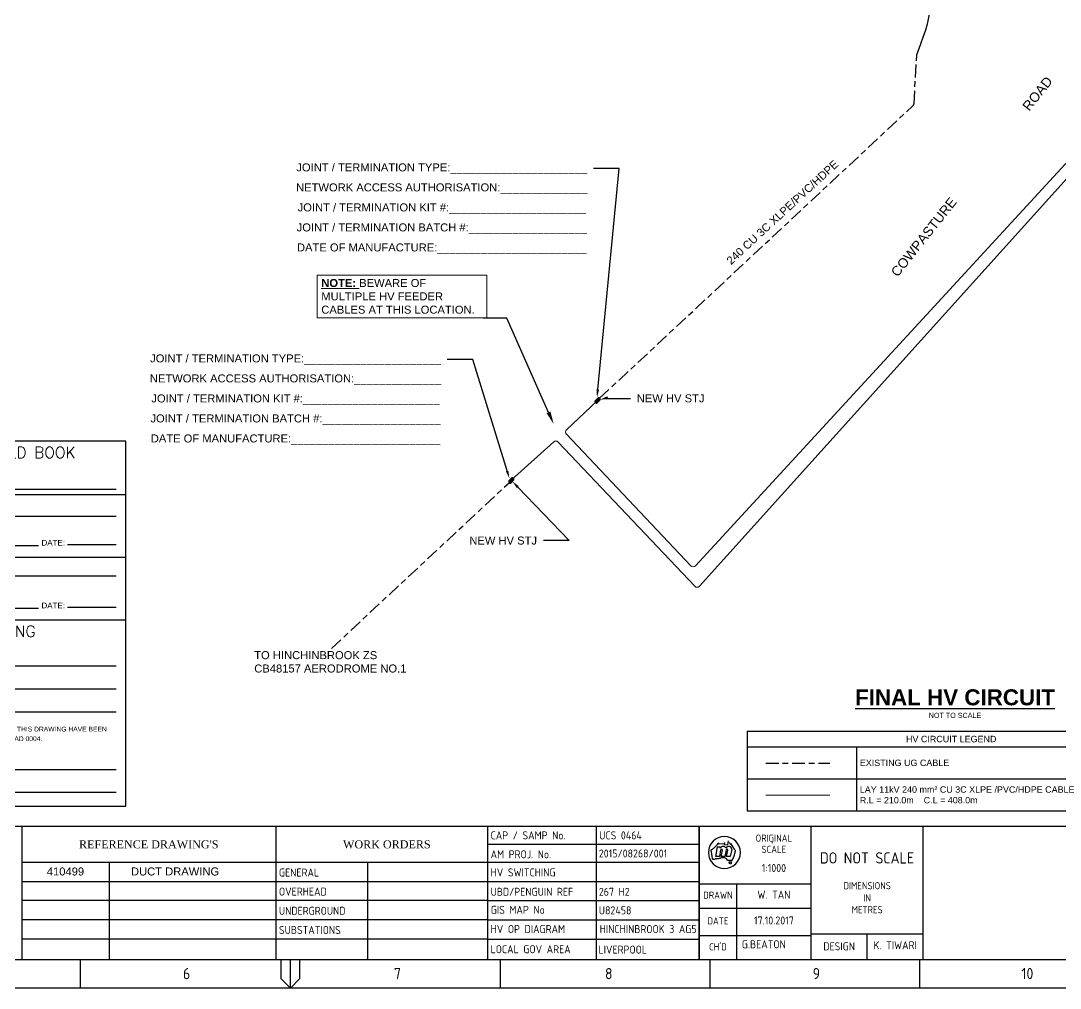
# Paper-space layout 'SHEET (2)' of a CAD drawing. Header units: metres, sheet in millimetres. Extents: x -9 to 824, y -5 to 581.
# Drawn here: x 323.4 to 648.1, y -5.4 to 296.8 of the extents above; entities that cross this region are included whole.
import ezdxf
from ezdxf import colors
from ezdxf.entities.mleader import LeaderData, LeaderLine
from ezdxf.enums import TextEntityAlignment as Align
from ezdxf.math import Vec2, Vec3

# ---------------------------------------------------------------- set-up
doc = ezdxf.new("R2010")
doc.units = ezdxf.units.M
doc.linetypes.add('Cable Exist UG', pattern=[8.2, 4, -1.2, 1.8, -1.2])
doc.layers.get('0').update_dxf_attribs({"color": 6})
for name, color, linetype in [('_User Miscellaneous1', 7, 'Continuous'), ('Equip_SP_HV_NEW', 7, 'Continuous'), ('Mains_HV_MOD', 3, 'Continuous'), ('Mains_HV_NEW_U72', 7, 'Continuous'), ('Notes', 7, 'Continuous')]:
    doc.layers.add(name, color=color, linetype=linetype)
doc.layers.add('Cadastre Roads_SP_EXT', color=7, linetype='Continuous', lineweight=5)
doc.styles.add('Elec', font='romand__.ttf')
doc.styles.add('iecISOCP', font='isocp.shx')
doc.styles.add('iecTimesNewRoman', font='times.ttf')
doc.styles.get("Standard").update_dxf_attribs({"font": 'arial.ttf'})
doc.linetypes.add('Cable 1', pattern='A,7,-3,["//",Standard,S=1.5,R=0,X=-2.1,Y=-0.7],-0.001', length=10.001)
doc.linetypes.add('Cable G', pattern='A,6,-0.5,["G",Standard,S=1.7,R=0,X=0.3,Y=-0.8],-2.8', length=9.3)
doc.linetypes.add('Cable New UG', pattern='A,7,-0.25,["x",Standard,S=2,R=0,X=0.2,Y=-0.8],-2.1', length=9.35)

# ---------------------------------------------------------------- blocks, each defined once
blk = doc.blocks.new('A1_FRAME_TITLE')
at = {"layer": 'Notes', "color": 3, "linetype": 'Continuous'}
for p, q in [((332.78, 47.62), (332.78, 5.97)), ((412.12, 47.62), (412.12, 5.97)), ((478.24, 47.62), (478.24, 5.97)), ((544.37, 47.62), (544.37, 5.97)), ((544.37, 41.97), (544.37, 5.97))]:
    blk.add_line(p, q, dxfattribs=at)
at = {"layer": 'Notes', "color": 7}
for p, q in [((512.26, 47.62), (512.26, 5.97)), ((552.33, 42.52), (552.22, 41.82)), ((553.35, 41.71), (553.55, 42.96)), ((567.1, 42.48), (567.3, 42.44)), ((478.24, 41.97), (544.37, 41.97)), ((549.56, 38.09), (550.17, 41.17)), ((550.17, 41.17), (550.92, 41.17)), ((550.56, 42.05), (552.33, 42.16)), ((551.11, 40.17), (550.7, 38.09)), ((550.92, 41.17), (550.97, 40.77)), ((551.27, 38.09), (551.66, 40.06)), ((552.22, 41.82), (553.35, 41.71)), ((552.83, 40.17), (552.41, 38.09)), ((552.98, 38.09), (553.37, 40.06)), ((554.57, 40.35), (554.12, 38.09)), ((554.18, 42.18), (555.01, 40.9)), ((332.81, 36.33), (478.24, 36.33)), ((360.07, 36.33), (360.07, 5.97)), ((440.78, 36.33), (440.78, 5.97)), ((478.24, 36.33), (544.37, 36.33)), ((550.7, 38.09), (549.56, 38.09)), ((552.41, 38.09), (551.27, 38.09)), ((554.12, 38.09), (552.98, 38.09)), ((554.62, 36.89), (553.22, 36.97)), ((553.22, 36.97), (554.62, 36.89)), ((554.62, 36.89), (553.22, 36.97)), ((553.85, 35.89), (553.78, 36.47)), ((553.78, 36.47), (554.51, 36.47)), ((554.3, 35.74), (553.85, 35.89)), ((554.51, 36.47), (554.3, 35.74)), ((332.78, 30.28), (478.24, 30.28)), ((478.24, 30.33), (544.37, 30.33)), ((556.15, 5.97), (556.15, 29.54)), ((478.24, 24.33), (332.78, 24.33)), ((478.24, 24.33), (544.37, 24.33)), ((544.37, 21.97), (579.37, 21.97)), ((478.24, 18.33), (332.78, 18.33)), ((478.24, 18.33), (544.37, 18.33)), ((544.37, 13.47), (579.37, 13.47)), ((596.87, 5.97), (596.87, 13.97)), ((478.24, 12.33), (332.78, 12.33)), ((478.24, 12.33), (544.37, 12.33))]:
    blk.add_line(p, q, dxfattribs=at)
at = {"layer": 'Notes', "color": 3}
for p, q in [((544.37, 5.97), (544.37, 47.62)), ((579.37, 5.97), (579.37, 47.62)), ((614.37, 5.97), (614.37, 47.62)), ((579.37, 13.97), (614.37, 13.97))]:
    blk.add_line(p, q, dxfattribs=at)
at = {"layer": 'Notes', "color": 7, "linetype": 'Continuous'}
blk.add_line((544.37, 29.54), (579.37, 29.54), dxfattribs=at)
at = {"layer": 'Notes', "linetype": 'Continuous'}
for p, q in [((351.17, -3.03), (351.17, 5.97)), ((413.68, 5.97), (413.68, -0.03)), ((416.68, -3.03), (416.68, 5.97)), ((419.68, -0.03), (419.68, 5.97)), ((482.19, 5.97), (482.19, -3.03)), ((547.7, 5.97), (547.7, -3.03)), ((613.21, 5.97), (613.21, -3.03)), ((413.68, -0.03), (416.68, -3.03)), ((416.68, -3.03), (419.68, -0.03))]:
    blk.add_line(p, q, dxfattribs=at)
at = {"layer": 'Notes', "color": 3, "linetype": 'Continuous', "flags": 128}
for points in [[(123.8, 47.62), (824.37, 47.62)], [(123.8, 5.97), (824.37, 5.97)]]:
    blk.add_lwpolyline(points, dxfattribs=at)
at = {"layer": 'Notes', "color": 7}
for centre, radius, start, end in [((552.27, 39.37), 5, 0, 180), ((545.21, 46.16), 6.54, 319.3047, 324.8782), ((578.7, 57.06), 28.87, 210.1483, 211.8601), ((552.27, 39.37), 5, 180, 0), ((542.41, 49.09), 10.59, 302.5841, 308.1576), ((527.29, 35.61), 21.32, 10.3053, 12.3306), ((527.29, 35.61), 21.32, 8.2795, 10.3048), ((542.41, 49.09), 10.59, 308.157, 313.7305), ((545.21, 46.16), 6.54, 313.7309, 319.3045), ((551.87, 40.21), 1.06, 31.7884, 148.2116), ((551.39, 40.11), 0.28, 348.6911, 168.6911), ((553.61, 40.3), 0.961, 2.5982, 150.8098), ((553.1, 40.11), 0.28, 348.6911, 168.6911), ((477.01, -10.21), 93.25, 33.1096, 33.2341), ((558.55, 42.96), 4.09, 213.1151, 222.4146), ((542.7, 42.48), 13.29, 341.8901, 347.8434), ((555.89, 40.53), 0.484, 222.42, 236.4422), ((556.07, 40.81), 0.815, 236.4359, 244.7422), ((553.96, 40.06), 1.76, 347.8434, 354.1409), ((554.11, 40.04), 1.61, 354.1436, 1.0342), ((528.59, 35.8), 20.01, 6.2539, 8.2792), ((528.59, 35.8), 20.01, 4.2291, 6.2543), ((548.72, 39.42), 2.15, 265.1734, 270.0504), ((548.72, 39.51), 2.24, 270.0438, 274.7322), ((548.65, 40.42), 3.15, 274.7358, 283.0812), ((550.47, 32.55), 4.93, 97.7419, 103.0814), ((546.76, 59.88), 22.65, 277.7418, 280.8825), ((551.91, 33.09), 4.63, 85.4613, 100.8824), ((552.2, 36.78), 0.924, 46.5875, 85.4612), ((551.36, 35.89), 2.16, 30.1885, 46.5879), ((554.13, 37.45), 0.75, 311.6083, 321.0792), ((554.18, 37.41), 0.675, 321.0838, 331.5982), ((548.02, 40.74), 7.69, 331.5942, 341.8897)]:
    blk.add_arc(centre, radius, start, end, dxfattribs=at)
at = {"layer": 'Notes', "color": 7, "style": 'iecISOCP'}
for s, height, p in [('CAP / SAMP No.', 2.5, (479.24, 43.47)), ('AM PROJ. No.', 2.5, (479.24, 37.55)), ('GENERAL', 2.5, (413.12, 31.86)), ('HV SWITCHING', 2.5, (479.24, 31.9)), ('OVERHEAD', 2.5, (413.12, 25.9)), ('UBD/PENGUIN REF', 2.5, (479.24, 25.84)), ('UNDERGROUND', 2.5, (413.12, 19.9)), ('GIS MAP No', 2.5, (479.29, 20.2)), ('SUBSTATIONS', 2.5, (413.12, 13.9)), ('HV OP DIAGRAM', 2.5, (479.24, 14.2)), ('LOCAL GOV AREA', 2.5, (479.24, 7.9)), ('6', 3.5, (383.12, -0.22)), ('7', 3.5, (449.03, -0.22)), ('8', 3.5, (514.97, -0.22)), ('9', 3.5, (579.84, -0.22)), ('10', 3.5, (645.06, -0.2))]:
    blk.add_text(s, height=height, dxfattribs=at).set_placement(p)
at = {"layer": 'Notes', "style": 'iecTimesNewRoman'}
blk.add_text("REFERENCE DRAWING'S", height=2.5, dxfattribs=at).set_placement((372.45, 40.66), align=Align.CENTER)
blk.add_text('WORK ORDERS', height=2.5, dxfattribs=at).set_placement((433.13, 40.66))
at = {"layer": 'Notes', "color": 7, "style": 'iecISOCP'}
for s, height, p in [('ORIGINAL', 2.24, (567.74, 42.73)), ('SCALE', 2.24, (567.74, 39.23)), ('DIMENSIONS', 2.24, (596.87, 27.88)), ('DRAWN', 2.24, (550.26, 24.93)), ('IN', 2.24, (596.87, 24.04)), ('METRES', 2.24, (596.87, 20.38)), ('DATE', 2.24, (550.26, 16.88)), ("CH'D", 2.24, (550.26, 8.77)), ('DESIGN', 2.5, (588.12, 8.81))]:
    blk.add_text(s, height=height, dxfattribs=at).set_placement(p, align=Align.CENTER)
at = {"layer": 'Notes', "insert": (596.84, 37.67), "char_height": 3.5, "width": 29.1, "attachment_point": 5, "style": 'iecISOCP'}
blk.add_mtext('DO NOT SCALE', dxfattribs=at)
at = {"layer": 'Notes', "color": 7, "style": 'iecISOCP', "flags": 8}
blk.add_attdef('VERSION_NO', text='', height=2.5, rotation=90, dxfattribs=at).set_placement((302.04, 43.81), align=Align.MIDDLE_CENTER)
at = {"layer": 'Notes', "color": 7, "style": 'iecISOCP'}
for tag, p in [('CAP_NO', (513.19, 43.46)), ('IE_NUM', (513.05, 37.81)), ('REF_No_1', (335.24, 32.31)), ('REF_1', (362.52, 32.31)), ('GEN_WO', (441.71, 31.76)), ('HV_SWITCH', (513.46, 32.16)), ('REF_No_2', (335.24, 26.31)), ('REF_2', (362.52, 26.31)), ('OH_WO', (441.71, 25.81)), ('UBD_REF', (513.05, 25.83)), ('REF_No_3', (335.24, 20.31)), ('REF_3', (362.52, 20.31)), ('UG_WO', (441.71, 20.05)), ('GIS_MAP_No', (513.05, 20.04)), ('REF_No_4', (335.24, 14.31)), ('REF_4', (362.52, 14.31)), ('SUB_WO', (441.71, 13.81)), ('HV_OP_DIAG', (513.33, 14.2)), ('LGA', (512.95, 7.78))]:
    blk.add_attdef(tag, p, '', height=2.5, dxfattribs=at)
at = {"layer": 'Notes', "style": 'iecISOCP'}
for tag, p in [('T1', (684.37, 39.47)), ('T2', (684.37, 34.35)), ('T3', (684.37, 28.92)), ('T4', (684.37, 23.66)), ('T5', (684.37, 18.23)), ('T6', (684.37, 12.97))]:
    blk.add_attdef(tag, text='', height=3.5, dxfattribs=at).set_placement(p, align=Align.CENTER)
at = {"layer": 'Notes', "color": 7, "style": 'iecISOCP'}
for tag, p in [('scale', (567.76, 33.27)), ('DRAWN', (567.76, 24.93)), ('DATE', (567.76, 16.88)), ('DESIGN', (605.62, 9.15))]:
    blk.add_attdef(tag, text='', height=2.5, dxfattribs=at).set_placement(p, align=Align.CENTER)
at = {"layer": 'Notes', "color": 4, "style": 'iecISOCP'}
blk.add_attdef('NUM', text='', height=7, dxfattribs=at).set_placement((792.37, 20.12), align=Align.MIDDLE_CENTER)
at = {"layer": 'Notes', "color": 1, "style": 'iecISOCP'}
blk.add_attdef('REV', text='', height=5, dxfattribs=at).set_placement((820.05, 17.1), align=Align.CENTER)
at = {"layer": 'Notes', "color": 7, "style": 'iecISOCP'}
for tag, p in [('NS', (790.71, 8.12)), ('SHTS', (805.41, 8.12))]:
    blk.add_attdef(tag, text='', height=2.5, dxfattribs=at).set_placement(p, align=Align.MIDDLE)
at = {"layer": 'Notes', "style": 'iecISOCP'}
blk.add_attdef('ExportID', (9.08, 2.39), '', height=2.5, dxfattribs=at)
at = {"layer": 'Notes', "style": 'iecISOCP', "flags": 1}
for tag, p in [('ProjectType', (14.17, -26.8)), ('ProjectNumber', (23.56, -26.82)), ('DrawingNumber', (35.51, -26.8)), ('ProjectDescription', (47.56, -26.83)), ('ExportDate', (60.28, -26.79)), ('ExportUserName', (69.15, -26.8)), ('DesignerCompanyName', (81.48, -26.79)), ('ExportAreaOfInterest', (97.1, -26.81)), ('GIS_SUCCESS', (112, -26.78)), ('CAD_SUCCESS', (121.79, -26.78)), ('DEPOTCODE', (132.11, -26.88)), ('ExportCategories', (140.08, -26.8)), ('Comments', (154.38, -26.88))]:
    blk.add_attdef(tag, p, '', height=1, dxfattribs=at)
blk = doc.blocks.new('A$C7C2D5BA1')
at = {"layer": 'Notes', "lineweight": -3}
for p, q in [((94.11, 1.22), (0, 1.22)), ((94.11, -18.37), (0, -18.37)), ((93.87, -37.95), (0, -37.95))]:
    blk.add_line(p, q, dxfattribs=at)
at = {"layer": 'Notes', "color": 7, "linetype": 'Continuous', "lineweight": -3}
for p, q in [((30, 3.02), (91.13, 3.02)), ((31, -5.43), (91.13, -5.43)), ((20.3, -14.62), (66.83, -14.62)), ((75.92, -14.27), (91.13, -14.27)), ((25, -24.1), (91.13, -24.1)), ((20.3, -34.2), (66.83, -34.2)), ((75.92, -33.85), (91.13, -33.85)), ((22.5, -52.19), (91.13, -52.19)), ((22.5, -59.39), (91.13, -59.39)), ((22.5, -66.56), (91.13, -66.56)), ((20.3, -84.61), (91.13, -84.61)), ((20.3, -91.7), (91.13, -91.7))]:
    blk.add_line(p, q, dxfattribs=at)
at = {"layer": 'Notes', "lineweight": -3}
blk.add_lwpolyline([(0, -95.98), (94.11, -95.98), (94.11, 17.97), (0, 17.97)], close=True, dxfattribs=at)
at = {"layer": 'Notes', "color": 7, "lineweight": -3, "style": 'Elec'}
blk.add_text('WORKS COMPLETED/FIELD BOOK', height=3.5, dxfattribs=at).set_placement((1.75, 14.47), align=Align.MIDDLE_LEFT)
at = {"layer": 'Notes', "color": 7, "lineweight": -3}
for s, p in [('CONSTRUCTED BY:', (3.51, 4.81)), ('WORKS COMPLETED:', (3.52, -3.64)), ('INSPECTED BY:', (3.52, -23.22))]:
    blk.add_text(s, height=1.79, dxfattribs=at).set_placement(p, align=Align.MIDDLE_LEFT)
for s, p in [('SIGNATURE:', (10, -13.75)), ('DATE:', (71.45, -13.75)), ('SIGNATURE:', (10, -33.34)), ('DATE:', (71.45, -33.34))]:
    blk.add_text(s, height=1.79, dxfattribs=at).set_placement(p, align=Align.MIDDLE_CENTER)
at = {"layer": 'Notes', "color": 7, "lineweight": -3, "style": 'Elec'}
blk.add_text('ASSET RECORDING', height=3.5, dxfattribs=at).set_placement((23.19, -39.66), align=Align.TOP_LEFT)
at = {"layer": 'Notes', "color": 7, "lineweight": -3, "insert": (3.17, -50.3), "char_height": 1.79, "width": 89.6105, "attachment_point": 1, "line_spacing_factor": 1.2}
blk.add_mtext('I:\\P\\POF:\\P\\PCONTACT No.:\\P{\\H0.83799x;\\PHEREBY CERTIFY THAT ASSETS MARKED AS-BUILT ON THIS DRAWING HAVE BEEN\\PRECORDED AS PER ENDEAVOR ENERGY STANDARD SAD 0004.}\\P\\PSIGNATURE:\\P\\PDATE:', dxfattribs=at)
blk = doc.blocks.new('*T122')
at = {"layer": '_User Miscellaneous1', "color": 0, "lineweight": -2, "transparency": 16777216}
for p, q in [((0, 0), (127.56, 0)), ((0, 0), (0, -24.87)), ((127.56, 0), (127.56, -24.87)), ((0, -4.87), (127.56, -4.87)), ((34.23, -4.87), (34.23, -24.87)), ((0, -14.87), (127.56, -14.87)), ((0, -24.87), (127.56, -24.87))]:
    blk.add_line(p, q, dxfattribs=at)
at = {"layer": '_User Miscellaneous1', "color": 0, "linetype": 'Continuous', "transparency": 16777216, "char_height": 2}
for s, insert, width, attachment_point in [('HV CIRCUIT LEGEND', (63.78, -2.43), 125.5563, 5), ('EXISTING UG CABLE', (35.23, -9.87), 91.3313, 4), ('LAY 11kV 240 mm² CU 3C XLPE /PVC/HDPE CABLE \\PR.L = 210.0m    C.L = 408.0m', (35.23, -19.87), 91.3313, 4)]:
    blk.add_mtext(s, dxfattribs=dict(at, insert=insert, width=width, attachment_point=attachment_point))
blk = doc.blocks.new('HV_STJ_NEW')
blk.add_hatch(color=256).paths.add_polyline_path([(0.91, 0.13, 0.414214), (0.59, 0.45), (-0.59, 0.45, 0.414214), (-0.91, 0.13), (-0.91, -0.13, 0.414214), (-0.59, -0.45), (0.59, -0.45, 0.414214), (0.91, -0.13)])
blk.add_lwpolyline([(-0.91, 0.13), (-0.91, -0.13, 0.414214), (-0.59, -0.45), (0.59, -0.45, 0.414214), (0.91, -0.13), (0.91, 0.13, 0.414214), (0.59, 0.45), (-0.59, 0.45, 0.414214)], format="xyb", close=True)
for tag, flags, p in [('ORIENTATION', 9, (1.5, 0)), ('OWNED_BY', 9, (1.5, -0.8)), ('OPERATED_BY', 9, (1.5, -1)), ('TYPE', 9, (1.5, -1.4)), ('OPERATING_VOLTAGE', 9, (1.5, -1.6)), ('CONSTRUCTED_VOLTAGE', 9, (1.5, -1.8)), ('Z', 1, (1.5, -2.2)), ('USAGE', 9, (1.5, -0.2)), ('LEGEND', 9, (1.5, -0.4)), ('NOTES', 9, (1.5, -0.6)), ('MAINTAINED_BY', 9, (1.5, -1.2)), ('NUMBER_OF_PHASES', 9, (1.5, -2))]:
    blk.add_attdef(tag, text='', height=0.2, dxfattribs=dict(flags=flags)).set_placement(p, align=Align.MIDDLE_LEFT)

psp = doc.layouts.new('SHEET (2)')

# ---------------------------------------------------------------- linework, layer by layer
at = {"layer": 'Mains_HV_MOD', "linetype": 'Cable Exist UG'}
for points in [[(420.46, 100.73), (476.06, 152.55)], [(556.16, 64.86), (576.16, 64.86)]]:
    psp.add_lwpolyline(points, dxfattribs=at)
at = {"layer": 'Mains_HV_NEW_U72', "linetype": 'Cable 1', "lineweight": 0, "flags": 128}
psp.add_lwpolyline([(743.48, 291.28), (709.16, 315.31, 0.377641), (706.53, 315.02), (682, 288.01), (678.51, 283.29), (534.21, 126.55, -0.434357), (532.74, 126.54), (493.83, 167.61, -0.415504), (493.87, 169.03), (503.48, 178.05)], format="xyb", dxfattribs=at)
psp.add_lwpolyline([(556.16, 54.86), (576.16, 54.86)], dxfattribs=at)
at = {"layer": 'Notes', "color": 3, "linetype": 'Continuous'}
psp.add_lwpolyline([(-9.08, 581), (824.27, 581), (824.27, -5.42), (-9.08, -5.42)], close=True, dxfattribs=at)

# ---------------------------------------------------------------- block references
ref = psp.add_blockref('A1_FRAME_TITLE', (-9.08, -2.39))
ref.add_attrib('DESIGN', 'K. TIWARI', dxfattribs={"layer": 'Notes', "color": 7, "height": 2.5, "style": 'iecISOCP'}).set_placement((596.54, 6.76), align=Align.CENTER)
ref.add_attrib('DRAWN', 'W. TAN', dxfattribs={"layer": 'Notes', "color": 7, "height": 2.5, "style": 'iecISOCP'}).set_placement((558.67, 22.54), align=Align.CENTER)
ref.add_attrib('DATE', '17.10.2017', dxfattribs={"layer": 'Notes', "color": 7, "height": 2.5, "style": 'iecISOCP'}).set_placement((558.67, 14.49), align=Align.CENTER)
ref.add_attrib('scale', '1:1000', dxfattribs={"layer": 'Notes', "color": 7, "height": 2.5, "style": 'iecISOCP'}).set_placement((558.67, 30.88), align=Align.CENTER)
ref.add_attrib('CAP_NO', 'UCS 0464', (504.11, 41.07), dxfattribs={"layer": 'Notes', "color": 7, "height": 2.5, "style": 'iecISOCP'})
ref.add_attrib('IE_NUM', '2015/08268/001', (503.97, 35.42), dxfattribs={"layer": 'Notes', "color": 7, "height": 2.5, "style": 'iecISOCP'})
ref.add_attrib('UBD_REF', '267 H2', (503.97, 23.44), dxfattribs={"layer": 'Notes', "color": 7, "height": 2.5, "style": 'iecISOCP'})
ref.add_attrib('GIS_MAP_No', 'U82458', (503.97, 17.65), dxfattribs={"layer": 'Notes', "color": 7, "height": 2.5, "style": 'iecISOCP'})
ref.add_attrib('HV_OP_DIAG', 'HINCHINBROOK 3 AG5', (504.24, 11.81), dxfattribs={"layer": 'Notes', "color": 7, "height": 2.5, "style": 'iecISOCP'})
ref.add_attrib('LGA', 'LIVERPOOL', (503.86, 5.39), dxfattribs={"layer": 'Notes', "color": 7, "height": 2.5, "style": 'iecISOCP'})
for name, p in [('A$C7C2D5BA1', (262.09, 147.48)), ('*T122', (550.27, 74.84))]:
    psp.add_blockref(name, p)

# ---------------------------------------------------------------- texts
at = {"layer": '_User Miscellaneous1', "lineweight": 0, "char_height": 2.5, "attachment_point": 1}
for s, width, insert in [('410499', 24.3228, (331.52, 32.3)), ('DUCT DRAWING', 31.2679, (357.82, 32.3)), ('{\\Fisocp|c0;G.BEATON}', 20.9679, (548.62, 9.55))]:
    psp.add_mtext_dynamic_manual_height_columns(s, width=width, gutter_width=4, heights=[0], dxfattribs=dict(at, insert=insert))
at = {"layer": 'Cadastre Roads_SP_EXT'}
psp.add_text('COWPASTURE                               ROAD', height=3, rotation=51.585, dxfattribs=at).set_placement((597.32, 216.55))
at = {"layer": 'Notes', "color": 0, "lineweight": 0, "insert": (543.59, 222.26), "char_height": 2.5, "attachment_point": 1, "rotation": 42.7715}
psp.add_mtext_dynamic_manual_height_columns('240 CU 3C XLPE/PVC/HDPE', width=55.2319, gutter_width=4, heights=[0], dxfattribs=at)
at = {"layer": 'Notes', "color": 0, "lineweight": 0, "insert": (396.32, 99.87), "char_height": 2.5, "attachment_point": 1}
psp.add_mtext_dynamic_manual_height_columns('TO HINCHINBROOK ZS CB48157 AERODROME NO.1', width=48.4994, gutter_width=4, heights=[0], dxfattribs=at)
at = {"layer": 'Notes', "linetype": 'Cable G', "attachment_point": 5}
for s, width, insert, char_height in [('{\\fArial|b1|i0|c0|p34;\\LFINAL HV CIRCUIT}', 97.2761, (615.24, 85.42), 5), ('NOT TO SCALE', 29.0003, (615.24, 79.8), 1.6)]:
    psp.add_mtext_dynamic_manual_height_columns(s, width=width, gutter_width=4, heights=[0], dxfattribs=dict(at, insert=insert, char_height=char_height))

# ---------------------------------------------------------------- next in the draw order: leaders
at = {"layer": 'Notes'}
ml = psp.add_multileader_mtext('Standard', dxfattribs=at)
ml.set_content('\\pxsm1.5;{\\C7;JOINT / TERMINATION TYPE:______________________\\PNETWORK ACCESS AUTHORISATION:______________\\PJOINT / TERMINATION KIT #:______________________\\PJOINT / TERMINATION BATCH #:___________________\\PDATE OF MANUFACTURE:________________________}', color=256)
ml.set_leader_properties()
ml.build(insert=Vec2(0, 0))
ml.multileader.update_dxf_attribs({"has_text_frame": 1, "arrow_head_size": 2.5})
ctx = ml.context
ctx.base_point, ctx.char_height, ctx.arrow_head_size, ctx.plane_origin = Vec3(407.5, 250.65), 2.5, 2.5, Vec3(548.19, 194.61)
ctx.text_align_type = 1
notes = []
notes.append((ctx, [(1, (1, 1, 0), (510.3, 250.65), (-1, 0), 8, [(0, [(503.4, 179.09)], 0, [])])]))
ctx.mtext.insert, ctx.mtext.alignment, ctx.mtext.flow_direction = Vec3(454.9, 252.24), 2, 5
ctx.mtext.has_bg_fill, ctx.mtext.bg_color, ctx.mtext.bg_scale_factor, ctx.mtext.bg_transparency, ctx.mtext.use_window_bg_color = 1, -1027028792, 1.5, 0, 1
for ctx, leaders in notes:
    for number, flags, end, landing, length, lines in leaders:
        leader = LeaderData()
        leader.index, (leader.has_last_leader_line, leader.has_dogleg_vector, leader.attachment_direction) = number, flags
        leader.last_leader_point, leader.dogleg_vector, leader.dogleg_length = Vec3(end), Vec3(landing), length
        for number, points, colour, breaks in lines:
            line = LeaderLine()
            line.index, line.vertices, line.color, line.breaks = number, Vec3.list(points), colors.encode_raw_color(colour), breaks
            leader.lines.append(line)
        ctx.leaders.append(leader)

# ---------------------------------------------------------------- next in the draw order: linework, layer by layer
at = {"layer": 'Mains_HV_MOD', "linetype": 'Cable Exist UG'}
psp.add_lwpolyline([(504.21, 178.86), (602.11, 270.24, 0.193506), (602.43, 270.91), (603.27, 286.16), (603.27, 286.16), (604.53, 289.53), (605.31, 291.67), (606.16, 293.92), (606.63, 295.8), (606.63, 295.8, 0.085456), (607.24, 303.89, -0.004446), (607.25, 303.85, 0.092694), (604.98, 312.3), (604.98, 312.3), (604.66, 313.04), (603.4, 315.32), (601.52, 318.19), (597.72, 323.96), (594.46, 329.47), (592.52, 333.06)], format="xyb", dxfattribs=at)

# ---------------------------------------------------------------- next in the draw order: block references
at = {"layer": 'Equip_SP_HV_NEW', "linetype": 'Cable New UG', "lineweight": 0, "rotation": 46.20291398234701}
psp.add_blockref('HV_STJ_NEW', (503.56, 178.18), dxfattribs=at)

# ---------------------------------------------------------------- next in the draw order: texts
at = {"layer": '_User Miscellaneous1', "lineweight": 0, "insert": (417.27, 216.12), "char_height": 2.5, "attachment_point": 1, "bg_fill": 16}
psp.add_mtext_dynamic_manual_height_columns('{\\fArial|b1|i0|c0|p34;\\L\\C256;NOTE:\\fArial|b0|i0|c0|p34;\\l BEWARE OF MULTIPLE HV FEEDER CABLES AT THIS LOCATION.}', width=50.4716, gutter_width=4, heights=[0], dxfattribs=at)

# ---------------------------------------------------------------- next in the draw order: leaders
at = {"layer": 'Notes'}
ml = psp.add_multileader_mtext('Standard', dxfattribs=at)
ml.set_content('\\pxsm1.5;{\\C7;JOINT / TERMINATION TYPE:______________________\\PNETWORK ACCESS AUTHORISATION:______________\\PJOINT / TERMINATION KIT #:______________________\\PJOINT / TERMINATION BATCH #:___________________\\PDATE OF MANUFACTURE:________________________}', color=256)
ml.set_leader_properties()
ml.build(insert=Vec2(0, 0))
ml.multileader.update_dxf_attribs({"has_text_frame": 1, "arrow_head_size": 2.5})
ctx = ml.context
ctx.base_point, ctx.char_height, ctx.arrow_head_size, ctx.plane_origin = Vec3(361.82, 190.97), 2.5, 2.5, Vec3(387.82, 223.36)
ctx.text_align_type = 1
notes = []
notes.append((ctx, [(1, (1, 1, 0), (464.63, 190.97), (-1, 0), 8, [(0, [(476.04, 153.77)], 0, [])])]))
ctx.mtext.insert, ctx.mtext.alignment, ctx.mtext.flow_direction = Vec3(409.22, 192.57), 2, 5
ctx.mtext.has_bg_fill, ctx.mtext.bg_color, ctx.mtext.bg_scale_factor, ctx.mtext.bg_transparency, ctx.mtext.use_window_bg_color = 1, -1027028792, 1.5, 0, 1
ml = psp.add_multileader_mtext('Standard', dxfattribs=at)
ml.set_content('NEW HV STJ', color=256)
ml.set_leader_properties()
ml.build(insert=Vec2(0, 0))
ml.multileader.update_dxf_attribs({"has_text_frame": 1, "arrow_head_size": 2.5})
ctx = ml.context
ctx.base_point, ctx.char_height, ctx.arrow_head_size, ctx.plane_origin = Vec3(513.83, 178.82), 2.5, 2.5, Vec3(505.83, 148.08)
notes.append((ctx, [(0, (1, 1, 0), (505.83, 178.82), (1, 0), 8, [(0, [(504.28, 178.38)], 0, [])])]))
ctx.mtext.insert, ctx.mtext.flow_direction = Vec3(515.83, 180.09), 5
for ctx, leaders in notes:
    for number, flags, end, landing, length, lines in leaders:
        leader = LeaderData()
        leader.index, (leader.has_last_leader_line, leader.has_dogleg_vector, leader.attachment_direction) = number, flags
        leader.last_leader_point, leader.dogleg_vector, leader.dogleg_length = Vec3(end), Vec3(landing), length
        for number, points, colour, breaks in lines:
            line = LeaderLine()
            line.index, line.vertices, line.color, line.breaks = number, Vec3.list(points), colors.encode_raw_color(colour), breaks
            leader.lines.append(line)
        ctx.leaders.append(leader)

# ---------------------------------------------------------------- next in the draw order: linework, layer by layer
at = {"layer": 'Mains_HV_NEW_U72', "linetype": 'Cable 1', "lineweight": 0, "flags": 128}
psp.add_lwpolyline([(723.18, 265.35), (692.03, 291.03, 0.425775), (689.17, 290.7), (535.44, 120.15, -0.437491), (533.97, 120.13), (491.27, 165.2, 0.407471), (489.87, 165.25), (476.7, 153.34)], format="xyb", dxfattribs=at)

# ---------------------------------------------------------------- next in the draw order: block references
at = {"layer": 'Equip_SP_HV_NEW', "linetype": 'Cable New UG', "lineweight": 0, "rotation": 46.20291398234701}
psp.add_blockref('HV_STJ_NEW', (476.63, 153.18), dxfattribs=at)

# ---------------------------------------------------------------- next in the draw order: leaders
at = {"layer": '_User Miscellaneous1', "lineweight": 0}
ml = psp.add_multileader_mtext('Standard', dxfattribs=at)
ml.set_content('', color=256)
ml.set_leader_properties()
ml.build(insert=Vec2(0, 0))
ctx = ml.context
ctx.base_point, ctx.plane_origin = Vec3(463.85, 203.89), Vec3(399.5, 179.69)
ctx.text_align_type = 2
notes = []
notes.append((ctx, [(1, (1, 1, 0), (475.22, 203.89), (-1, 0), 7.37, [(0, [(489.87, 170.81)], 0, [])])]))
ctx.mtext.insert, ctx.mtext.alignment, ctx.mtext.flow_direction = Vec3(465.85, 205.89), 3, 5
at = {"layer": 'Notes'}
ml = psp.add_multileader_mtext('Standard', dxfattribs=at)
ml.set_content('NEW HV STJ', color=256)
ml.set_leader_properties()
ml.build(insert=Vec2(0, 0))
ml.multileader.update_dxf_attribs({"has_text_frame": 1, "arrow_head_size": 2.5})
ctx = ml.context
ctx.base_point, ctx.char_height, ctx.arrow_head_size, ctx.plane_origin = Vec3(462.05, 134.4), 2.5, 2.5, Vec3(454.05, 103.66)
ctx.text_align_type = 2
notes.append((ctx, [(1, (1, 1, 0), (494.66, 134.4), (-1, 0), 8, [(0, [(476.91, 152.94)], 0, [])])]))
ctx.mtext.insert, ctx.mtext.alignment, ctx.mtext.flow_direction = Vec3(484.66, 135.67), 3, 5
for ctx, leaders in notes:
    for number, flags, end, landing, length, lines in leaders:
        leader = LeaderData()
        leader.index, (leader.has_last_leader_line, leader.has_dogleg_vector, leader.attachment_direction) = number, flags
        leader.last_leader_point, leader.dogleg_vector, leader.dogleg_length = Vec3(end), Vec3(landing), length
        for number, points, colour, breaks in lines:
            line = LeaderLine()
            line.index, line.vertices, line.color, line.breaks = number, Vec3.list(points), colors.encode_raw_color(colour), breaks
            leader.lines.append(line)
        ctx.leaders.append(leader)

doc.saveas('drawing.dxf')
